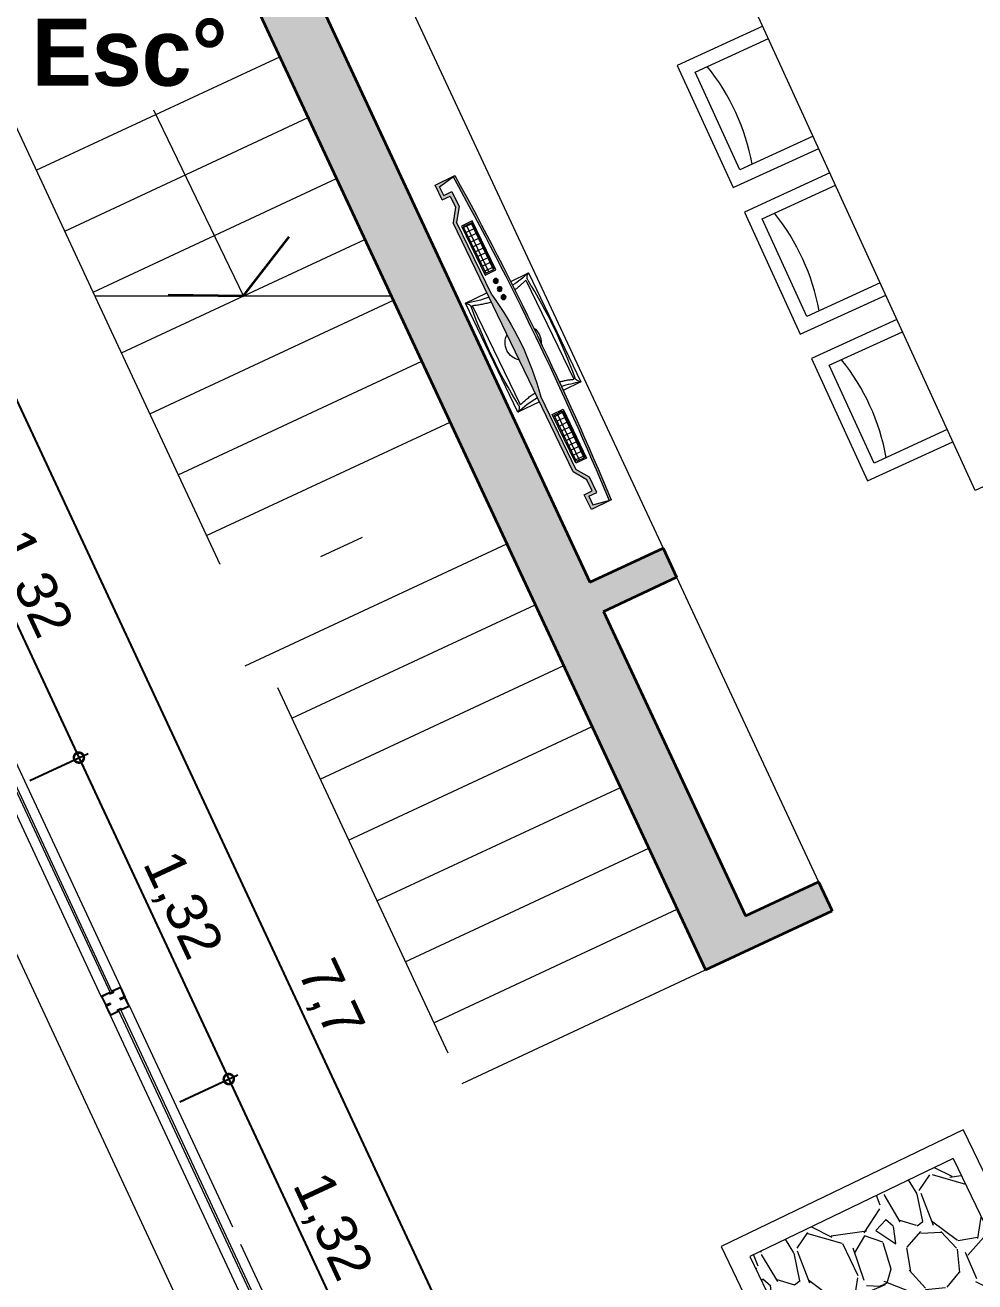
# Model space of a CAD drawing. Header units: millimetres. Extents: x 110427 to 125914, y 76277 to 76441.
# Drawn here: x 113995.97 to 113999.505, y 76333.729 to 76338.406 of the extents above; entities that cross this region are included whole.
import ezdxf

# ---------------------------------------------------------------- set-up
doc = ezdxf.new("R2010")
doc.units = ezdxf.units.MM
doc.linetypes.add('HIDDEN2', pattern=[4.762499999999999, 3.175, -1.5875])
doc.linetypes.add('JIS_02_0.7', pattern=[1.35, 0.75, -0.6])
for name, color, linetype, lineweight in [('04_CIVIL A CONSTRUIR', 250, 'Continuous', 35), ('06_CIVIL VISTAS GRUESA', 244, 'Continuous', 13), ('07_CIVIL VISTAS MEDIA', 143, 'Continuous', 9), ('08_CIVIL VISTAS FINO', 251, 'Continuous', 5), ('09_CIVIL PROYECCIONES', 230, 'JIS_02_0.7', 5), ('11_CARPINTERIA Y MOBILIARIO', 141, 'Continuous', 9), ('12_HATCH', 8, 'Continuous', 9)]:
    doc.layers.add(name, color=color, linetype=linetype, lineweight=lineweight)
doc.layers.add('14_TEXTOS', color=4, linetype='Continuous')
doc.layers.add('Hatch', color=251, linetype='Continuous')
doc.styles.add('JDS1', font='GOTHICB.TTF')
doc.styles.add('Swis721 BT', font='swiss.ttf')
doc.dimstyles.new('ISO-23', dxfattribs={"dimscale": 0.03, "dimtxt": 5, "dimasz": 2.5, "dimexe": 1.25, "dimexo": 0.625, "dimtad": 1, "dimtxsty": 'Swis721 BT', "dimblk": 'DOTSMALL', "dimcen": 2.5, "dimclrt": 150, "dimadec": 0, "dimazin": 0, "dimtfac": 1, "dimtmove": 0, "dimatfit": 3, "dimfxl": 0, "dimarcsym": 0})
pattern_1 = [(0, (-691.6088995639321, -394.8256581836831), (0, 0.02), []), (90, (-691.6088995639321, -394.8256581836831), (-0.02, 1.224606353822377e-18), [])]

# ---------------------------------------------------------------- blocks, each defined once
blk = doc.blocks.new('LCD')
at = {"lineweight": 5, "ltscale": 0.5}
for points in [[(0.210606469790946, -0.1015370680835304), (0.5107978985796535, -0.1015370680835304), (0.5590346042671399, -0.1347389151598009), (0.6212998008196564, -0.1347389151599145), (0.6212998008196564, -0.1015370680834735), (0.6574393457931365, -0.1015370680835872), (0.6700000000001864, -0.1710235861241394), (0.6700000000000728, -0.08897641387648036), (0.6087391466124927, -0.08897641387653721), (0.6087391466124927, -0.1221782609528077), (0.5629396057474878, -0.1221782609528077), (0.5147029000599712, -0.08897641387653721), (-0.5147029000598877, -0.08897641387648036), (-0.5629396057474878, -0.1221782609528077), (-0.6087391466124927, -0.1221782609528077), (-0.6087391466124927, -0.08897641387648036), (-0.6699999999999591, -0.08897641387648036), (-0.6699999999999591, -0.1710235861235105), (-0.6574393457930228, -0.1015370680835872), (-0.6212998008195427, -0.1015370680834735), (-0.6212998008195427, -0.1347389151599145), (-0.5590346042670262, -0.1347389151598009), (-0.5107978985795398, -0.1015370680835304), (-0.210606469790946, -0.1015370680835304, 0.09337917774488406)], [(-0.2415440600788088, -0.137808446449128, 1), (-0.2599641287598615, -0.137808446449128, 1)], [(-0.2081575954655364, -0.137808446449128, 1), (-0.2265776641465891, -0.137808446449128, 1)], [(-0.1747711308523776, -0.137808446449128, 1), (-0.1931911995334303, -0.137808446449128, 1)], [(0.6700000000000745, -0.1710235861235141), (0.6686258553150584, -0.1634217106262916, -0.02674023049739196), (-0.6686258553149429, -0.1634217106262827), (-0.6699999999999591, -0.1710235861235088, 0.02679526530297192)]]:
    blk.add_hatch(color=98, dxfattribs=at).paths.add_polyline_path(points)
h = blk.add_hatch(color=98, dxfattribs=at)
h.paths.add_polyline_path([(-0.4899523872976488, -0.1562058232984782), (-0.2879259066522764, -0.1562058232984782), (-0.2879259066522764, -0.1114869767563391), (-0.4899523872976488, -0.1114869767563391)])
h.paths.add_polyline_path([(-0.4848706549404369, -0.1511240909416074), (-0.2930076390088061, -0.1511240909416074), (-0.2930076390088061, -0.1165687091130962), (-0.4848706549404369, -0.1165687091130962)], flags=16)
h = blk.add_hatch(dxfattribs=at)
h.set_pattern_fill('_USER', color=256, scale=0.02, style=0, double=1, pattern_type=0)
h.set_pattern_definition(pattern_1)
h.paths.add_polyline_path([(-0.4848706549404369, -0.1511240909416074), (-0.2930076390088061, -0.1511240909416074), (-0.2930076390088061, -0.1165687091130962), (-0.4848706549404369, -0.1165687091130962)])
h = blk.add_hatch(dxfattribs=at)
h.set_pattern_fill('_USER', color=256, scale=0.02, style=0, double=1, pattern_type=0)
h.set_pattern_definition(pattern_1)
h.paths.add_polyline_path([(0.484870654941119, -0.1165687091130962), (0.2930076390094882, -0.1165687091130962), (0.2930076390094882, -0.1511240909416074), (0.484870654941119, -0.1511240909416074)])
at = {"lineweight": 18, "ltscale": 0.5}
for p, q in [((0.2249999999999091, 0), (-0.2250000000000227, 0)), ((-0.2250000000000227, 0), (-0.2250000000000227, -0.08897641387648036)), ((0.2250000000000227, -0.08897641387653721), (0.2249999999999091, 0)), ((-0.2250000000000227, -0.186953060639155), (-0.2250000000000227, -0.2599999999999909)), ((0.2249999999999091, -0.2599999999999909), (0.2249999999999091, -0.1869530606392118)), ((-0.2250000000000227, -0.2599999999999909), (0.2249999999999091, -0.2599999999999909))]:
    blk.add_line(p, q, dxfattribs=at)
at = {"linetype": 'HIDDEN2', "lineweight": 5, "ltscale": 0.5}
for p, q in [((0.2049999999999272, -0.01999999999998181), (-0.2050000000000409, -0.01999999999998181)), ((-0.2050000000000409, -0.2400000000000091), (0.2049999999999272, -0.2400000000000091))]:
    blk.add_line(p, q, dxfattribs=at)
at = {"ltscale": 0.5}
for p, q in [((-0.6087391466124927, -0.08897641387648036), (-0.6699999999999591, -0.08897641387648036)), ((-0.6699999999999591, -0.08897641387648036), (-0.6699999999999591, -0.1710235861235105)), ((-0.6087391466124927, -0.08897641387648036), (-0.6087391466124927, -0.1221782609528077)), ((-0.5629396057474878, -0.1221782609528077), (-0.5147029000598877, -0.08897641387648036)), ((0.5147029000598877, -0.08897641387653721), (-0.5147029000598877, -0.08897641387648036)), ((0.5629396057474878, -0.1221782609528077), (0.5147029000598877, -0.08897641387648036)), ((0.6700000000000728, -0.08897641387648036), (0.6087391466124927, -0.08897641387653721)), ((0.6087391466124927, -0.08897641387648036), (0.6087391466124927, -0.1221782609528077)), ((0.6700000000001864, -0.1710235861235105), (0.6700000000000728, -0.08897641387648036)), ((-0.6574393457930228, -0.1015370680835872), (-0.6699999999999591, -0.1710235861235105)), ((-0.6212998008195427, -0.1015370680834735), (-0.6574393457930228, -0.1015370680835872)), ((-0.6212998008195427, -0.1015370680834735), (-0.6212998008195427, -0.1347389151599145)), ((-0.6212998008195427, -0.1347389151599145), (-0.5590346042670262, -0.1347389151598009)), ((-0.6087391466124927, -0.1221782609528077), (-0.5629396057474878, -0.1221782609528077)), ((-0.5590346042670262, -0.1347389151598009), (-0.5107978985795398, -0.1015370680835304)), ((-0.2106064697910597, -0.1015370680835304), (-0.5107978985795398, -0.1015370680835304)), ((0.2106064697911734, -0.1015370680835304), (0.5107978985796535, -0.1015370680835304)), ((0.5590346042671399, -0.1347389151598009), (0.5107978985796535, -0.1015370680835304)), ((0.6212998008196564, -0.1347389151599145), (0.5590346042671399, -0.1347389151598009)), ((0.6087391466124927, -0.1221782609528077), (0.5629396057474878, -0.1221782609528077)), ((0.6212998008196564, -0.1015370680834735), (0.6574393457931365, -0.1015370680835872)), ((0.6212998008196564, -0.1015370680834735), (0.6212998008196564, -0.1347389151599145)), ((0.6574393457931365, -0.1015370680835872), (0.6700000000000728, -0.1710235861235105))]:
    blk.add_line(p, q, dxfattribs=at)
for points in [[(-0.4899523872976488, -0.1114869767563391), (-0.2879259066522764, -0.1114869767563391), (-0.2879259066522764, -0.1562058232984782), (-0.4899523872976488, -0.1562058232984782)], [(-0.4848706549404369, -0.1165687091130962), (-0.2930076390088061, -0.1165687091130962), (-0.2930076390088061, -0.1511240909416074), (-0.4848706549404369, -0.1511240909416074)], [(0.4899523872976488, -0.1114869767563391), (0.2879259066522764, -0.1114869767563391), (0.2879259066522764, -0.1562058232984782), (0.4899523872976488, -0.1562058232984782)], [(0.484870654941119, -0.1165687091130962), (0.2930076390094882, -0.1165687091130962), (0.2930076390094882, -0.1511240909416074), (0.484870654941119, -0.1511240909416074)]]:
    blk.add_lwpolyline(points, close=True, dxfattribs=at)
at = {"lineweight": 5, "ltscale": 0.5}
for centre, radius in [((-0.2507540944193352, -0.137808446449128), 0.009210034340526363), ((-0.2173676298060627, -0.137808446449128), 0.009210034340526363), ((-0.183981165192904, -0.137808446449128), 0.009210034340526361)]:
    blk.add_circle(centre, radius, dxfattribs=at)
at = {"lineweight": 18, "ltscale": 0.5}
for centre, radius, start, end in [((-0.6375000000006139, -0.1299999999999955), 0.4325000000005625, 5.4428143631884, 17.49232452508706), ((0.6375000000002728, -0.1299999999999955), 0.4325000000005623, 162.5076754749129, 174.5571856368116), ((-0.6375000000006139, -0.1299999999999955), 0.4325000000005625, 342.507675474913, 352.3955890343628), ((0.6375000000002728, -0.1299999999999955), 0.4325000000005623, 187.6044109656371, 197.4923245250871)]:
    blk.add_arc(centre, radius, start, end, dxfattribs=at)
at = {"lineweight": 5, "ltscale": 0.5}
for centre, radius, start, end in [((-0.1996072100415631, 0.01594437605274379), 0.02998361068293406, 212.1251053773946, 266.9870587803871), ((0.1996072100413357, 0.01594437605274379), 0.02998361068293406, 273.0129412196192, 327.8748946226083), ((-1.154631945610163e-13, -1.879995649048055), 1.876811843315981, 83.8464060129568, 96.15359398704321), ((0, -0.1299999999999955), 0.06715463902861529, 37.65333260183274, 142.3466673981673), ((-1.77635683940025e-15, 1.016324835074045), 1.137528162134406, 259.3304742437796, 280.6695257562267), ((0, -0.1299999999999955), 0.06715463902861529, 241.3543423661727, 298.6456576338272), ((-0.1996072100415631, -0.2759443760527347), 0.02998361068293406, 93.01294121961263, 147.8748946226084), ((-1.119104808822158e-13, 1.619995649048064), 1.876811843315981, 263.8464060129568, 276.1535939870429), ((0.1996072100413357, -0.2759443760527347), 0.02998361068293406, 32.12510537739164, 86.98705878038075)]:
    blk.add_arc(centre, radius, start, end, dxfattribs=at)
at = {"linetype": 'HIDDEN2', "lineweight": 5, "ltscale": 0.5}
for centre, radius, start, end in [((-0.4905013034887133, -0.1300000000000523), 0.3059591382745767, 7.705534645365405, 21.071035709791), ((0.4967967632754835, -0.1299999999999955), 0.3118418686740028, 159.3448258054088, 172.440683821919), ((-0.4905013034887133, -0.1300000000000523), 0.3059591382745767, 338.9289642902264, 349.1613747531569), ((0.4967967632754835, -0.1299999999999955), 0.3118418686740028, 190.6308844755944, 200.6551741945912)]:
    blk.add_arc(centre, radius, start, end, dxfattribs=at)
at = {"ltscale": 0.5}
for centre, start, end in [((1.13686837721616e-13, 12.32220873770757), 266.9302233196109, 273.0697766803891), ((1.13686837721616e-13, 12.32988423147015), 266.9365253283106, 273.0634746716891)]:
    blk.add_arc(centre, 12.51118515158407, start, end, dxfattribs=at)
blk = doc.blocks.new('_DotSmall')
at = {"color": 0, "linetype": 'ByBlock', "const_width": 0.5}
blk.add_lwpolyline([(-0.0625, 0, 1), (0.0625, 0, 1)], format="xyb", close=True, dxfattribs=at)
blk = doc.blocks.new('*D31')
at = {"layer": '09_CIVIL PROYECCIONES', "color": 0, "linetype": 'ByBlock', "lineweight": -2, "ltscale": 2}
for p, q in [((113995.4298365827, 76336.7916189754), (113995.6461854489, 76336.89250410853)), ((113995.6121989069, 76336.87665592371), (113996.1700550124, 76335.68032964485)), ((113995.9876926882, 76335.59529269653), (113996.2040415544, 76335.69617782967))]:
    blk.add_line(p, q, dxfattribs=at)
at = {"layer": 'Defpoints', "color": 0, "linetype": 'ByBlock', "ltscale": 2}
for p in [(113995.4128433117, 76336.783694883), (113996.1700550124, 76335.68032964485), (113995.9706994172, 76335.58736860413)]:
    blk.add_point(p, dxfattribs=at)
at = {"layer": '09_CIVIL PROYECCIONES', "color": 0, "linetype": 'ByBlock', "lineweight": -2, "ltscale": 2, "xscale": 0.075, "yscale": 0.075, "zscale": 0.075}
for p, rotation in [((113995.6121989069, 76336.87665592371), 115.0000000003186), ((113996.1700550124, 76335.68032964485), 295.0000000003186)]:
    blk.add_blockref('_DotSmall', p, dxfattribs=dict(at, rotation=rotation))
at = {"layer": '09_CIVIL PROYECCIONES', "color": 150, "linetype": 'ByBlock', "ltscale": 2, "insert": (113995.9900755581, 76336.32463327347), "char_height": 0.15, "attachment_point": 5, "rotation": 295.0000000003186, "style": 'Swis721 BT'}
blk.add_mtext('1,32', dxfattribs=at)
blk = doc.blocks.new('*D32')
at = {"layer": '09_CIVIL PROYECCIONES', "color": 0, "linetype": 'ByBlock', "lineweight": -2, "ltscale": 2}
for p, q in [((113995.9876926882, 76335.59529269651), (113996.2040415544, 76335.69617782964)), ((113996.1700550124, 76335.68032964482), (113996.7279111179, 76334.48400336596)), ((113996.5455487937, 76334.39896641763), (113996.7618976599, 76334.49985155078))]:
    blk.add_line(p, q, dxfattribs=at)
at = {"layer": 'Defpoints', "color": 0, "linetype": 'ByBlock', "ltscale": 2}
for p in [(113995.9706994172, 76335.5873686041), (113996.7279111179, 76334.48400336596), (113996.5285555227, 76334.39104232524)]:
    blk.add_point(p, dxfattribs=at)
at = {"layer": '09_CIVIL PROYECCIONES', "color": 0, "linetype": 'ByBlock', "lineweight": -2, "ltscale": 2, "xscale": 0.075, "yscale": 0.075, "zscale": 0.075}
for p, rotation in [((113996.1700550124, 76335.68032964482), 115.0000000003186), ((113996.7279111179, 76334.48400336596), 295.0000000003186)]:
    blk.add_blockref('_DotSmall', p, dxfattribs=dict(at, rotation=rotation))
at = {"layer": '09_CIVIL PROYECCIONES', "color": 150, "linetype": 'ByBlock', "ltscale": 2, "insert": (113996.5479316635, 76335.12830699458), "char_height": 0.15, "attachment_point": 5, "rotation": 295.0000000003186, "style": 'Swis721 BT'}
blk.add_mtext('1,32', dxfattribs=at)
blk = doc.blocks.new('*D33')
at = {"layer": '09_CIVIL PROYECCIONES', "color": 0, "linetype": 'ByBlock', "lineweight": -2, "ltscale": 2}
for p, q in [((113996.5455487937, 76334.39896641762), (113996.7618976598, 76334.49985155075)), ((113996.7279111178, 76334.48400336593), (113997.2857672233, 76333.28767708706)), ((113997.1034048992, 76333.20264013874), (113997.3197537653, 76333.30352527188))]:
    blk.add_line(p, q, dxfattribs=at)
at = {"layer": 'Defpoints', "color": 0, "linetype": 'ByBlock', "ltscale": 2}
for p in [(113996.5285555227, 76334.39104232522), (113997.2857672233, 76333.28767708706), (113997.0864116282, 76333.19471604635)]:
    blk.add_point(p, dxfattribs=at)
at = {"layer": '09_CIVIL PROYECCIONES', "color": 0, "linetype": 'ByBlock', "lineweight": -2, "ltscale": 2, "xscale": 0.075, "yscale": 0.075, "zscale": 0.075}
for p, rotation in [((113996.7279111178, 76334.48400336593), 115.0000000003186), ((113997.2857672233, 76333.28767708706), 295.0000000003186)]:
    blk.add_blockref('_DotSmall', p, dxfattribs=dict(at, rotation=rotation))
at = {"layer": '09_CIVIL PROYECCIONES', "color": 150, "linetype": 'ByBlock', "ltscale": 2, "insert": (113997.105787769, 76333.93198071569), "char_height": 0.15, "attachment_point": 5, "rotation": 295.0000000003186, "style": 'Swis721 BT'}
blk.add_mtext('1,32', dxfattribs=at)
blk = doc.blocks.new('*D123')
at = {"layer": '09_CIVIL PROYECCIONES', "color": 0, "linetype": 'ByBlock', "lineweight": -2, "ltscale": 2}
for p, q in [((113994.8719804771, 76337.98794525422), (113995.4072956367, 76338.23756681266)), ((113995.3733090947, 76338.22171862784), (113998.6274946662, 76331.24309514932)), ((113998.1261660486, 76331.0093217757), (113998.6614812082, 76331.25894333413))]:
    blk.add_line(p, q, dxfattribs=at)
at = {"layer": 'Defpoints', "color": 0, "linetype": 'ByBlock', "ltscale": 2}
for p in [(113994.8549872061, 76337.98002116183), (113998.6274946662, 76331.24309514932), (113998.1091727776, 76331.0013976833)]:
    blk.add_point(p, dxfattribs=at)
at = {"layer": '09_CIVIL PROYECCIONES', "color": 0, "linetype": 'ByBlock', "lineweight": -2, "ltscale": 2, "xscale": 0.075, "yscale": 0.075, "zscale": 0.075}
for p, rotation in [((113995.3733090947, 76338.22171862784), 115.0000000006208), ((113998.6274946662, 76331.24309514932), 295.0000000006208)]:
    blk.add_blockref('_DotSmall', p, dxfattribs=dict(at, rotation=rotation))
at = {"layer": '09_CIVIL PROYECCIONES', "color": 150, "linetype": 'ByBlock', "ltscale": 2, "insert": (113997.0993504788, 76334.77854737779), "char_height": 0.15, "attachment_point": 5, "rotation": 295.00000000062084, "style": 'Swis721 BT'}
blk.add_mtext('7,7', dxfattribs=at)

msp = doc.modelspace()

# ---------------------------------------------------------------- hatches: boundary and pattern name
at = {"layer": '12_HATCH'}
h = msp.add_hatch(color=1, dxfattribs=at)
h.dxf.hatch_style = 1
h.paths.add_polyline_path([(113996.7819055081, 76340.11055951756), (113996.1264334892, 76340.11055951756), (113996.1264334892, 76339.81055951751), (113996.2081489902, 76339.81055951751), (113998.5026991711, 76334.88996462965), (113998.9739792203, 76335.10972612577), (113998.9232329109, 76335.21846808329), (113998.6513726929, 76335.09169758168), (113998.1230640172, 76336.22457481925), (113998.3949549034, 76336.35136340738), (113998.3442421619, 76336.46011723221), (113998.0723498258, 76336.33333175366), (113997.0889986455, 76338.44213069316), (113997.3608917356, 76338.56891455482), (113997.3101767903, 76338.67767310613), (113997.0382844541, 76338.55088762763), (113996.4508921324, 76339.81055951751), (113996.7819055081, 76339.81055951751)])
at = {"layer": 'Hatch', "lineweight": 5}
h = msp.add_hatch(dxfattribs=at)
h.set_pattern_fill('GRAVEL', color=253, scale=0.02000000000004656, angle=655.729999999981, style=0)
h.set_pattern_definition([(163.7427874999809, (110931.348213813, 75901.5133296934), (-5.882993127769918, 1.676207582248296), [0.06834428800015906, -6.766096727928749]), (120.6997409999807, (110931.28260218, 75901.53246270171), (3.104093268087682, -5.271042115481883), [0.1172809440002729, -11.61080977873181]), (68.24044709998077, (110931.2227256997, 75901.63330722721), (-2.828564266255675, -7.002240226664828), [0.08269630400019247, -8.186944558839057]), (203.0036889999808, (110931.0223077711, 75901.75664898123), (9.373172779035997, 3.953137495055911), [0.1068009040002485, -10.5732874851722]), (228.5636541799808, (110930.9239997261, 75901.7149122217), (4.388888287658026, 4.934620106822589), [0.1047267400002438, -10.36796154909293]), (293.0036889999807, (110930.854692777, 75901.63639937689), (-3.95313749505591, 9.373172779036004), [0.1068009040002486, -10.57328748517221]), (333.4242404699808, (110930.8964295366, 75901.53809133194), (-7.443317146988118, 3.743827700318219), [0.1412387320003288, -13.98262306288196]), (7.98532836998091, (110931.0227453896, 75901.47490389277), (11.61166697414725, 1.648424120830683), [0.1333439040003101, -13.20105132041171]), (57.1595656199808, (110931.1547963954, 75901.4934279706), (4.184904621370946, 6.528053715335742), [0.1071626000002494, -10.60910913976709]), (110.9663582999809, (110931.2129108735, 75901.58346438226), (1.968291349839492, -5.254487335819774), [0.1223426560002847, -5.994787390013945]), (158.1274377999809, (110931.1691342773, 75901.69770676333), (-7.680410402184179, 3.065657523980702), [0.1582155840003679, -15.66335450247184]), (74.54407482998079, (110931.2360645299, 75901.30138819791), (1.202021071544857, 4.526652774805918), [0.05400090800012569, -5.346113164881243]), (107.1992343999808, (110931.2504556732, 75901.35343642741), (1.951736557073197, -6.390289227570232), [0.102736396000239, -10.17092779943166]), (160.7299999999808, (110931.2200769325, 75901.45157892442), (-0.4576317159013057, -0.2205384605969607), [0.07184186800016715, -0.6465786216871043]), (138.9285905099809, (110931.2595550462, 75901.51007775978), (2.017955734656803, -1.847081658452121), [0.03868826400008996, -3.83012447378771]), (227.5314094899808, (110931.2303884025, 75901.53549582609), (1.152356687028786, 1.119247097772462), [0.0547131240001273, -2.680950598006236]), (326.6937565299808, (110931.1934467693, 75901.49513671138), (1.576878813559282, -0.9318182265677015), [0.08886393200020691, -2.87325963058869]), (97.2950511799807, (110931.2677143928, 75901.44634041544), (-0.01655479464790137, -1.135801892400235), [0.06425742800014951, -1.542179623369189]), (312.1195403339809, (110931.1024760954, 75901.80092222131), (3.578279753673241, -3.914701777221809), [0.09001760000020957, -8.911765334528546]), (6.076175939980856, (110931.1628492195, 75901.73415175265), (-5.916102717322953, -0.5953962027652376), [0.07551978800017571, -7.476443135657401]), (228.9285905099808, (110931.3592407361, 75901.49044810758), (1.847081658453436, 2.017955734658309), [0.07737602000018004, -3.791436717787623]), (279.3404596699808, (110931.3084046035, 75901.43211482016), (-0.8324894586320166, 5.237932540745043), [0.09001760000020949, -8.911765334528734]), (275.1739547799808, (110930.8187444314, 75901.66418837574), (-0.1874288711821245, 2.729235500700185), [0.08680704000020195, -4.253546862631095]), (230.5051405999809, (110930.8265726822, 75901.57773499358), (3.931256569378381, 4.714081648199534), [0.07273442400016927, -7.200718676160763]), (2.531409489980879, (110930.9038144047, 75901.26533332984), (2.729235500688459, 0.1874288713536207), [0.07737602000018008, -3.791436717787624]), (313.0840246399808, (110930.9811151526, 75901.26875081133), (-4.697526851692431, 5.067058464025131), [0.08515654800019822, -8.430475196059618]), (5.173954779980806, (110930.795750559, 75901.48957287059), (-2.729235500701499, -0.1874288711631658), [0.04340352000010101, -4.2969503826312]), (37.03993247398086, (110930.8905820971, 75901.29279123274), (1.609988403008142, 1.339785558289126), [0.02590292000006027, -2.564398992911167]), (101.6937565319808, (110930.9112582983, 75901.30839447297), (0.2039836658895396, -1.593433608300627), [0.1047267400002437, -1.989810917818431]), (121.7390059599807, (110930.890032192, 75901.41094773919), (2.663016322098481, -4.355778698276003), [0.09705340000022568, -9.608272972689736]), (239.4200675299809, (110931.1522599149, 75901.47528824995), (0.6947249711431742, 0.8987086371434294), [0.07326477600017053, -1.758355271940093]), (288.8872265899809, (110931.1149871859, 75901.41221309737), (2.833890398775815, -8.220816091366931), [0.1279113520002977, -12.66320181303567]), (356.6753958999809, (110931.1563928495, 75901.2911890146), (-4.085575853692098, 0.2867576394907311), [0.05230164800012174, -5.177878463634051]), (25.72999999998084, (110931.208606627, 75901.28815589023), (0.2370932553043224, 0.6781701764982023), [0.03048000000007092, -0.4775200000011109]), (55.9864371599808, (110930.8993503742, 75901.4267165273), (-2.321268169156871, -3.374296087621335), [0.07057339200016421, -6.986788154656261]), (343.7427874999808, (110930.9388284878, 75901.48521536267), (5.882993127763926, -1.676207582268839), [0.1366885760003181, -6.697752439928591]), (295.7299999999807, (110931.070051754, 75901.44694934598), (0.6781701764982023, -0.2370932553043224), [0.1320800000003073, -0.3759200000008747]), (261.0348464999807, (110931.1273917538, 75901.32796509982), (-0.9980374020275237, -6.120086383731253), [0.08032191200018686, -7.951863344846505]), (189.7846040999808, (110931.1148748992, 75901.2486245153), (-2.051065324194645, -0.4245221265223525), [0.07396581600017214, -3.624330007762837]), (143.3759753599809, (110931.0419849206, 75901.23605439944), (-8.76654790990142, 6.48961799676663), [0.1204290200002803, -11.92249288461535]), (111.1560787399807, (110930.9453323551, 75901.30789782915), (-2.409368271858949, 6.169750767313096), [0.1274058920002965, -12.61316929127735])])
h.paths.add_polyline_path([(113999.4237241126, 76334.18852940998), (113998.6670246948, 76333.82382954557), (113999.2922245197, 76332.52663042465), (114000.0489239376, 76332.891330289)])

# ---------------------------------------------------------------- linework, layer by layer
at = {"layer": '04_CIVIL A CONSTRUIR'}
for p, q in [((113996.2081489902, 76339.81055951751), (113998.502667053, 76334.88994965276)), ((113997.0889986455, 76338.44213069316), (113998.0723498258, 76336.33333175366)), ((113996.7816744333, 76337.39757137145), (113996.9526117802, 76337.61871707781)), ((113996.7816744333, 76337.39757137145), (113996.5021954601, 76337.4016338252)), ((113998.0723498258, 76336.33333175366), (113998.3442421619, 76336.46011723221)), ((113998.3442421619, 76336.46011723221), (113998.3949563533, 76336.35136029775)), ((113998.1230640172, 76336.22457481925), (113998.3949563533, 76336.35136029775)), ((113998.1230640172, 76336.22457481925), (113998.6513405747, 76335.09168260479)), ((113998.6513726929, 76335.09169758168), (113998.9232650289, 76335.21848306023)), ((113998.9232650289, 76335.21848306023), (113998.9739792203, 76335.10972612577)), ((113998.5026991711, 76334.88996462965), (113998.9739792203, 76335.10972612577))]:
    msp.add_line(p, q, dxfattribs=at)
at = {"layer": '06_CIVIL VISTAS GRUESA'}
for p, q in [((113995.6945770881, 76338.54571643267), (113996.2223086543, 76337.41399243676)), ((113996.0115407845, 76337.8659855924), (113996.9178806896, 76338.28861883107)), ((113996.1171953498, 76337.63940864567), (113997.0235352549, 76338.06204188433)), ((113996.2228499153, 76337.41283169888), (113997.1291898205, 76337.83546493754)), ((113996.7489485555, 76337.38231104401), (113997.2348443858, 76337.6088879908))]:
    msp.add_line(p, q, dxfattribs=at)
at = {"layer": '07_CIVIL VISTAS MEDIA'}
for p, q in [((113996.2944535708, 76334.80791056655), (113995.5896733596, 76336.31931660725)), ((113996.3270736638, 76334.82312156573), (113995.6222934526, 76336.33452760636)), ((113996.2545690408, 76334.7893121048), (113995.5497888296, 76336.30071814543)), ((113996.2872031085, 76334.8045296205), (113995.5824228973, 76336.31593566107)), ((113996.3217579599, 76334.82505632342), (113996.2944581314, 76334.81232620437)), ((113996.3217579599, 76334.82505632342), (113996.2944581314, 76334.81232620437)), ((113996.3230319571, 76334.82235427682), (113996.298428033, 76334.81088127852)), ((113996.3230319571, 76334.82235427682), (113996.2984280329, 76334.81088127852)), ((113996.3243608832, 76334.82187058729), (113996.3378900344, 76334.79285722876)), ((113996.3243608832, 76334.82187058729), (113996.3378900346, 76334.79285722836)), ((113996.3270736639, 76334.82312156579), (113996.3422825544, 76334.79050599474)), ((113996.3270736639, 76334.82312156579), (113996.3422825544, 76334.79050599474)), ((113996.2545690408, 76334.7893121048), (113996.2697779313, 76334.7566965338)), ((113996.2545690408, 76334.7893121048), (113996.2697779313, 76334.7566965338)), ((113996.2565037992, 76334.79462780854), (113996.2838061285, 76334.80735909384)), ((113996.2565037992, 76334.79462780854), (113996.2838061285, 76334.80735909384)), ((113996.2572710878, 76334.79058610192), (113996.270800239, 76334.7615727434)), ((113996.2572710878, 76334.79058610192), (113996.2708002392, 76334.761572743)), ((113996.2577547773, 76334.79191502799), (113996.2823612024, 76334.80338919243)), ((113996.2577547773, 76334.79191502799), (113996.2823612024, 76334.80338919243)), ((113996.2853284472, 76334.79939211729), (113996.2836901285, 76334.80290550295)), ((113996.2853284471, 76334.79939211723), (113996.2836901284, 76334.80290550289)), ((113996.2867733732, 76334.80336201865), (113996.2851350546, 76334.8068754043)), ((113996.2867733732, 76334.80336201865), (113996.2851350543, 76334.80687540477)), ((113996.2853284472, 76334.79939211729), (113996.299582662, 76334.8060389668)), ((113996.2853284471, 76334.79939211723), (113996.299582662, 76334.8060389668)), ((113996.2867733732, 76334.80336201865), (113996.2956127605, 76334.80748389264)), ((113996.2867733732, 76334.80336201865), (113996.2956127605, 76334.80748389264)), ((113996.2872031085, 76334.8045296205), (113996.2944535709, 76334.80791056661)), ((113996.2872031085, 76334.8045296205), (113996.2944535709, 76334.80791056661)), ((113996.2939744419, 76334.8109972783), (113996.2956127605, 76334.80748389264)), ((113996.2939744417, 76334.81099727876), (113996.2956127605, 76334.80748389264)), ((113996.2979443434, 76334.80955235245), (113996.299582662, 76334.8060389668)), ((113996.2979443434, 76334.80955235245), (113996.299582662, 76334.8060389668)), ((113996.3224986092, 76334.78457671088), (113996.3374063451, 76334.79152830229)), ((113996.3224986092, 76334.78457671088), (113996.3374063451, 76334.79152830229)), ((113996.3237610969, 76334.78186929725), (113996.3224986092, 76334.78457671088)), ((113996.3237610969, 76334.78186929725), (113996.3224986092, 76334.78457671088)), ((113996.3237610969, 76334.78186929725), (113996.3422825544, 76334.79050599474)), ((113996.3237610969, 76334.78186929725), (113996.3422825544, 76334.79050599474)), ((113996.3237610969, 76334.78186929731), (113996.3422825544, 76334.79050599474)), ((113996.3237610969, 76334.78186929725), (113996.3422825544, 76334.79050599474)), ((113996.3237610969, 76334.78186929725), (113996.3250235845, 76334.77916188362)), ((113996.3237610969, 76334.78186929731), (113996.3250235846, 76334.77916188368)), ((113996.3250235845, 76334.77916188362), (113996.3399313205, 76334.78611347509)), ((113996.3250235846, 76334.77916188368), (113996.3399313205, 76334.78611347509)), ((113996.354789398, 76334.75661642662), (113996.3412602465, 76334.78562978555)), ((113996.354789398, 76334.75661642662), (113996.3412602468, 76334.78562978514)), ((113996.357491445, 76334.75789042375), (113996.3422825544, 76334.79050599474)), ((113996.357491445, 76334.75789042375), (113996.3422825544, 76334.79050599474)), ((113996.2697779313, 76334.7566965338), (113996.2883018897, 76334.76533439742)), ((113996.2697779313, 76334.7566965338), (113996.2883018897, 76334.76533439742)), ((113996.2697779313, 76334.7566965338), (113996.2883018897, 76334.76533439742)), ((113996.2697779313, 76334.7566965338), (113996.2883018897, 76334.76533439742)), ((113996.2849868219, 76334.72408096275), (113996.2697779313, 76334.7566965338)), ((113996.2849868219, 76334.72408096275), (113996.2697779313, 76334.7566965338)), ((113996.2721316663, 76334.76109021965), (113996.287039402, 76334.76804181105)), ((113996.2721316663, 76334.76109021965), (113996.287039402, 76334.76804181105)), ((113996.2876996026, 76334.72533194126), (113996.2741704512, 76334.75434530019)), ((113996.2876996026, 76334.72533194126), (113996.2741704514, 76334.75434529978)), ((113996.2746566416, 76334.75567539244), (113996.2895643775, 76334.76262698385)), ((113996.2746566416, 76334.75567539244), (113996.2895643775, 76334.76262698385)), ((113996.2883018897, 76334.76533439742), (113996.287039402, 76334.76804181105)), ((113996.2883018897, 76334.76533439742), (113996.287039402, 76334.76804181105)), ((113996.2883018897, 76334.76533439742), (113996.2895643775, 76334.76262698385)), ((113996.2883018897, 76334.76533439742), (113996.2895643775, 76334.76262698385)), ((113996.2890285287, 76334.72484825172), (113996.3136349538, 76334.73632241621)), ((113996.2890285287, 76334.72484825172), (113996.3136349538, 76334.73632241621)), ((113996.2903025259, 76334.72214620512), (113996.3176048554, 76334.73487749037)), ((113996.2903025259, 76334.72214620512), (113996.3176048554, 76334.73487749037)), ((113996.3124803247, 76334.74116472794), (113996.3267345395, 76334.74781157744)), ((113996.3124803247, 76334.74116472794), (113996.3267345395, 76334.74781157744)), ((113996.3124803247, 76334.74116472794), (113996.3141186432, 76334.73765134222)), ((113996.3124803247, 76334.74116472794), (113996.3141186434, 76334.73765134228)), ((113996.3164502262, 76334.73971980209), (113996.3252896135, 76334.74384167609)), ((113996.3164502262, 76334.73971980209), (113996.3252896135, 76334.74384167609)), ((113996.3164502262, 76334.73971980209), (113996.3180885451, 76334.73620641603)), ((113996.3164502262, 76334.73971980209), (113996.3180885448, 76334.73620641643)), ((113996.3176208896, 76334.73929847845), (113996.3248713519, 76334.74267942457)), ((113996.3176208896, 76334.73929847845), (113996.3248713519, 76334.74267942457)), ((113996.3176530078, 76334.7393134554), (113997.022433219, 76333.22790741488)), ((113996.3249034701, 76334.74269440152), (113997.0296836813, 76333.231288361)), ((113996.3269279323, 76334.74032828996), (113996.3252896135, 76334.74384167609)), ((113996.3269279321, 76334.74032829043), (113996.3252896135, 76334.74384167609)), ((113996.3283728582, 76334.74429819178), (113996.3267345395, 76334.74781157744)), ((113996.3283728582, 76334.74429819178), (113996.3267345395, 76334.74781157744)), ((113996.3555566866, 76334.75257471994), (113996.3282568581, 76334.73984460089)), ((113996.3555566866, 76334.75257471994), (113996.3282568581, 76334.73984460089)), ((113996.3543057085, 76334.75528750055), (113996.3297017843, 76334.7438145023)), ((113996.3543057085, 76334.75528750055), (113996.3297017843, 76334.7438145023)), ((113996.3574914449, 76334.75789042369), (113996.7415604934, 76333.9342516912)), ((113996.2849868219, 76334.72408096275), (113996.9897991513, 76333.21268989918)), ((113999.4610574606, 76334.29532922302), (113998.5602248204, 76333.86116271779)), ((113999.4610574606, 76334.29532922302), (114000.1557238689, 76332.85399699867)), ((113999.4237240838, 76334.18852939607), (113998.6670246661, 76333.82382953166)), ((113999.4237241126, 76334.18852940998), (114000.0489239376, 76332.891330289)), ((113996.7720103926, 76333.86903552605), (113997.0623037742, 76333.24649936012)), ((113998.5602248204, 76333.86116271779), (113999.2548912287, 76332.41983049338)), ((113998.6670246948, 76333.82382954557), (113999.2922245197, 76332.52663042465))]:
    msp.add_line(p, q, dxfattribs=at)
for centre, radius, start, end in [((113996.3234484327, 76334.82143109267), 0.004000000000009309, 24.99999753929677, 114.99999894929), ((113996.3234484327, 76334.82143109267), 0.004000000000009309, 24.99999753929677, 114.99999894929), ((113996.3234545753, 76334.82144796905), 0.001000000000002327, 24.99999753929677, 114.99999894929), ((113996.3234545753, 76334.82144796905, 1.032967622336706e-09), 0.001000000000002327, 24.99999753929677, 114.99999894929), ((113996.258194272, 76334.79100257785), 0.004000000000009309, 114.99999894929, 204.9999975392967), ((113996.258194272, 76334.79100257785), 0.004000000000009309, 114.99999894929, 204.9999975392967), ((113996.2581773955, 76334.79100872022), 0.001000000000002327, 114.99999894929, 204.9999975392967), ((113996.2581773955, 76334.79100872022), 0.001000000000002327, 114.99999894929, 204.9999975392967), ((113996.2827838207, 76334.80248288465), 0.001000000000002327, 24.99999753929677, 114.99999894929), ((113996.2827838207, 76334.80248288465), 0.001000000000002327, 24.99999753929677, 114.99999894929), ((113996.2948807496, 76334.81141989659), 0.001000000000002327, 114.99999894929, 204.9999975392967), ((113996.2948807495, 76334.811419897), 0.001000000000002327, 114.99999894929, 204.9999975392967), ((113996.2988506512, 76334.80997497075), 0.001000000000002327, 114.99999894929, 204.9999975392967), ((113996.2988506511, 76334.80997497075), 0.001000000000002327, 114.99999894929, 204.9999975392967), ((113996.3369837267, 76334.79243461053), 0.001000000000002327, 294.9999989492899, 24.99999753929677), ((113996.3369837268, 76334.79243461006), 0.001000000000002327, 294.9999989492899, 24.99999753929677), ((113996.3403539387, 76334.78520716731), 0.001000000000002327, 24.99999753929677, 114.99999894929), ((113996.3403539389, 76334.78520716685), 0.001000000000002327, 24.99999753929677, 114.99999894929), ((113996.2717065468, 76334.7619953617), 0.001000000000002327, 204.9999975392967, 295.1581044691978), ((113996.2717065471, 76334.76199536123), 0.001000000000002327, 204.9999975392967, 295.1581044691978), ((113996.275076759, 76334.75476791848), 0.001000000000002327, 114.8418965222374, 204.9999975392967), ((113996.2750767591, 76334.75476791801), 0.001000000000002327, 114.8418965222374, 204.9999975392967), ((113996.3132123355, 76334.73722872399), 0.001000000000002327, 294.9999989492899, 24.99999753929677), ((113996.3132123355, 76334.73722872399), 0.001000000000002327, 294.9999989492899, 24.99999753929677), ((113996.3278342401, 76334.74075090825), 0.001000000000002327, 204.9999975392967, 294.9999989492899), ((113996.3278342399, 76334.74075090866), 0.001000000000002327, 204.9999975392967, 294.9999989492899), ((113996.329279166, 76334.74472081008), 0.001000000000002327, 204.9999975392967, 294.9999989492899), ((113996.329279166, 76334.74472081008), 0.001000000000002327, 204.9999975392967, 294.9999989492899), ((113996.3538830902, 76334.75619380838, 1.032967622336706e-09), 0.001000000000002327, 294.9999989492899, 24.99999753929677), ((113996.3538830902, 76334.75619380838), 0.001000000000002327, 294.9999989492899, 24.99999753929677), ((113996.3538662138, 76334.75619995069), 0.004000000000009309, 294.9999989492899, 24.99999753929677), ((113996.3538662138, 76334.75619995069), 0.004000000000009309, 294.9999989492899, 24.99999753929677), ((113996.2886120531, 76334.72577143581), 0.004000000000009309, 204.9999975392967, 294.9999989492899), ((113996.2886120531, 76334.72577143581), 0.004000000000009309, 204.9999975392967, 294.9999989492899), ((113996.2886059104, 76334.72575455955), 0.001000000000002327, 204.9999975392967, 294.9999989492899), ((113996.2886059104, 76334.72575455955), 0.001000000000002327, 204.9999975392967, 294.9999989492899)]:
    msp.add_arc(centre, radius, start, end, dxfattribs=at)
at = {"layer": '07_CIVIL VISTAS MEDIA', "extrusion": (-6.930670251958154e-10, 6.555972983450277e-08, 0.9999999999999979)}
msp.add_arc((113996.2842287465, 76334.80645278678, 0.004925482282132139), 0.001000000000002327, 24.99999753929697, 114.9999989492898, dxfattribs=at)
at = {"layer": '07_CIVIL VISTAS MEDIA', "extrusion": (-6.930670247349236e-10, 6.555972983450762e-08, 0.9999999999999979)}
msp.add_arc((113996.2842287471, 76334.80645278544, 0.004925482282185019), 0.001000000000002327, 24.99999753929697, 114.9999989492898, dxfattribs=at)
at = {"layer": '07_CIVIL VISTAS MEDIA', "extrusion": (4.97761718341477e-08, -4.267190217709774e-08, 0.9999999999999979)}
msp.add_arc((113996.3171822369, 76334.73578379868, 0.002416951954154396), 0.001000000000002327, 294.9999989492899, 24.99999753929693, dxfattribs=at)
at = {"layer": '07_CIVIL VISTAS MEDIA', "extrusion": (4.977617183384777e-08, -4.267190217744773e-08, 0.9999999999999979)}
msp.add_arc((113996.3171822376, 76334.7357837974, 0.002416951954093515), 0.001000000000002327, 294.9999989492899, 24.99999753929693, dxfattribs=at)
at = {"layer": '08_CIVIL VISTAS FINO'}
for p, q in [((113994.4164725911, 76338.21064216788), (113997.8373125596, 76330.87462718166)), ((113996.4482334313, 76338.09092433161), (113996.7821230368, 76337.39815174036)), ((113997.3330732113, 76337.39815174036), (113996.2296952924, 76337.39815174036))]:
    msp.add_line(p, q, dxfattribs=at)
at = {"layer": '09_CIVIL PROYECCIONES', "ltscale": 2}
for p, q in [((113996.2223086543, 76337.41399243676), (113996.6952279082, 76336.39981382414)), ((113996.3285044807, 76337.18625475215), (113996.7489485555, 76337.38231104401)), ((113996.4341590461, 76336.95967780535), (113997.3404989513, 76337.38231104401)), ((113996.5398136116, 76336.73310085862), (113997.4461535167, 76337.15573409728)), ((113996.645468177, 76336.50652391183), (113997.5518080822, 76336.92915715049)), ((113996.788836342, 76336.02168862561), (113997.763117213, 76336.47600325696)), ((113997.0706689987, 76336.42895383154), (113997.2255957648, 76336.50119736894)), ((113996.9624318734, 76335.82679307157), (113997.8687717785, 76336.24942631023)), ((113997.0680864388, 76335.60021612483), (113997.9744263439, 76336.0228493635)), ((113996.9093339601, 76335.94066191388), (113997.5963592659, 76334.46733139099)), ((113997.1737410042, 76335.37363917804), (113998.0800809094, 76335.7962724167)), ((113997.2793955697, 76335.1470622313), (113998.1857354748, 76335.56969546997)), ((113997.385050135, 76334.92048528451), (113998.2913900403, 76335.34311852317)), ((113997.4907047005, 76334.69390833778), (113998.3970446056, 76335.11654157644)), ((113997.5963592659, 76334.46733139099), (113998.5026991711, 76334.88996462965))]:
    msp.add_line(p, q, dxfattribs=at)
at = {"layer": '11_CARPINTERIA Y MOBILIARIO'}
for p, q in [((113997.3608909817, 76338.56891617166), (113998.3442421619, 76336.46011723221)), ((113998.7155646225, 76338.40185037725), (113998.3973248646, 76338.25616765207)), ((113998.4635995051, 76338.23151664743), (113998.7363764401, 76338.35638755448)), ((113998.3973248646, 76338.25616765207), (113998.6054430437, 76337.80153942654)), ((113998.6300940483, 76337.8678140668), (113998.4635995051, 76338.23151664743)), ((113998.9028709833, 76337.99268497385), (113998.6300940483, 76337.8678140668)), ((113998.6054430437, 76337.80153942654), (113998.9236828016, 76337.94722215172)), ((113998.9653064373, 76337.8562965064), (113998.6470666794, 76337.71061378116)), ((113998.7133413199, 76337.68596277652), (113998.9861182549, 76337.81083368357)), ((113998.6470666794, 76337.71061378116), (113998.8551848585, 76337.25598555563)), ((113998.8798358631, 76337.32226019596), (113998.7133413199, 76337.68596277652)), ((113999.1526127985, 76337.44713110336), (113998.8798358631, 76337.32226019596)), ((113998.8551848585, 76337.25598555563), (113999.1734246164, 76337.40166828081)), ((113999.215048252, 76337.31074263556), (113998.8968084941, 76337.16505991032)), ((113998.9630831347, 76337.14040890562), (113999.2358600699, 76337.26527981307)), ((113998.8968084941, 76337.16505991032), (113999.1049266733, 76336.71043168473)), ((113999.1295776781, 76336.7767063254), (113998.9630831347, 76337.14040890562)), ((113999.4023546133, 76336.90157723245), (113999.1295776781, 76336.7767063254)), ((113999.1049266733, 76336.71043168473), (113999.4231664311, 76336.85611441002)), ((113998.3949563533, 76336.35136029775), (113998.9232329109, 76335.21846808329))]:
    msp.add_line(p, q, dxfattribs=at)
msp.add_lwpolyline([(114000.5975214442, 76337.17374674934), (113999.5064137028, 76336.67426311968), (113998.6323173509, 76338.5837016676), (113999.7234250924, 76339.08318529719)], close=True, dxfattribs=at)
for centre in [(113997.8762701437, 76337.74269104288), (113998.1260119585, 76337.19713717203), (113998.3757537736, 76336.65158330147)]:
    msp.add_arc(centre, 0.8125000000022549, 10.34716844503397, 38.8472309857888, dxfattribs=at)

# ---------------------------------------------------------------- block references
at = {"layer": '11_CARPINTERIA Y MOBILIARIO', "xscale": -1, "rotation": 115.7322691667773}
msp.add_blockref('LCD', (113997.7064505008, 76337.1685917244), dxfattribs=at)

# ---------------------------------------------------------------- texts
at = {"layer": '14_TEXTOS', "insert": (113996.3590561716, 76338.3038791585), "char_height": 0.2500000000005821, "width": 1.378077960601609, "attachment_point": 5, "style": 'JDS1'}
msp.add_mtext('Esc%%D', dxfattribs=at)

# ---------------------------------------------------------------- dimensions: what is measured, and where the dimension line sits
at = {"layer": '09_CIVIL PROYECCIONES', "color": 80, "linetype": 'ByBlock', "ltscale": 2}
for p1, p2, distance, picture, middle in [((113994.8549872061, 76337.98002116183), (113998.1091727776, 76331.0013976833), 0.5719049267921281, '*D123', (113997.0993504788, 76334.77854737779)), ((113995.4128433117, 76336.78369488301), (113995.9706994172, 76335.58736860413), 0.21996456174999454, '*D31', (113995.9900755581, 76336.32463327347)), ((113995.9706994172, 76335.58736860412), (113996.5285555227, 76334.39104232524), 0.21996456174999454, '*D32', (113996.5479316635, 76335.12830699458)), ((113996.5285555227, 76334.39104232522), (113997.0864116282, 76333.19471604635), 0.21996456165767495, '*D33', (113997.105787769, 76333.93198071569))]:
    dim = msp.add_aligned_dim(p1=p1, p2=p2, distance=distance, dimstyle='ISO-23', override={"dimfxl": 100, "dimarcsym": 2}, dxfattribs=at)
    dim.commit()
    dim.dimension.update_dxf_attribs({"geometry": picture, "text_midpoint": middle})

doc.saveas('drawing.dxf')
